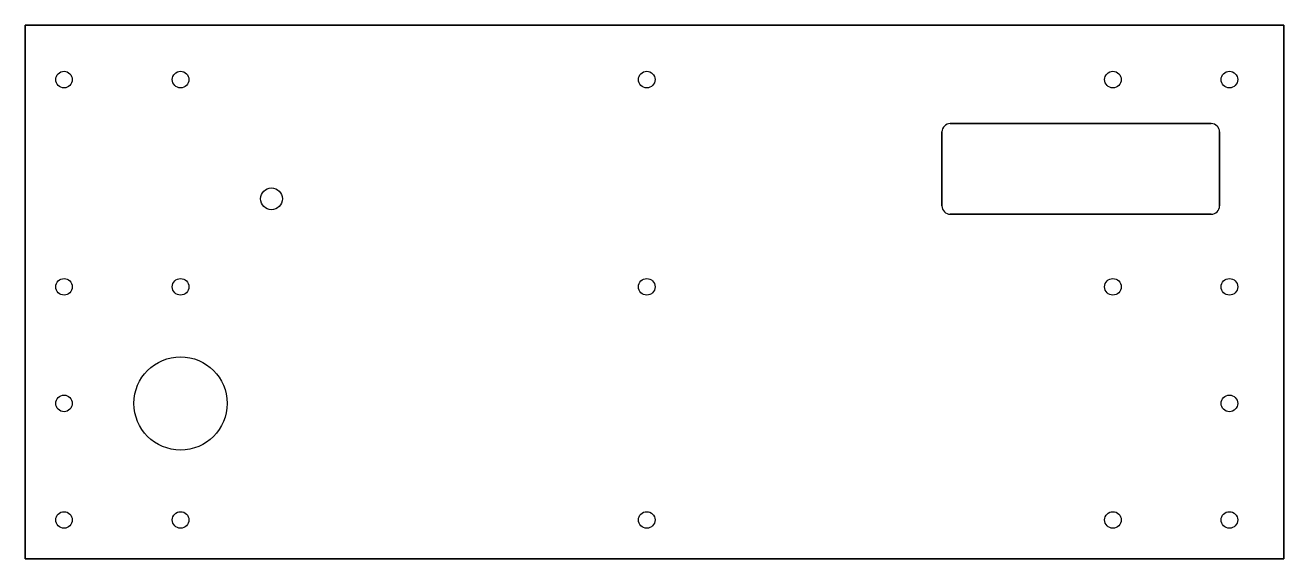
# Model space of a CAD drawing. Extents: x -234 to 9, y 53 to 156.
import ezdxf

# ---------------------------------------------------------------- set-up
doc = ezdxf.new("R2010")
doc.units = 0

msp = doc.modelspace()

# ---------------------------------------------------------------- linework, layer by layer
at = {"layer": 'layer0'}
for points in [[(-233.599, 155.979, -3), (9.401, 155.979, -3)], [(-233.599, 52.979, -3), (-233.599, 155.979, -3)], [(9.401, 155.979, 0), (-233.599, 155.979, 0)], [(-233.599, 155.979, 0), (-233.599, 52.979, 0)], [(9.401, 155.979, -3), (9.401, 52.979, -3)], [(9.401, 52.979, 0), (9.401, 155.979, 0)], [(-4.599, 136.979, -3), (-54.999, 136.979, -3)], [(-54.999, 136.979, 0), (-4.599, 136.979, 0)], [(-56.599, 135.379, -3), (-56.599, 121.079, -3)], [(-56.599, 121.079, 0), (-56.599, 135.379, 0)], [(-2.999, 121.079, -3), (-2.999, 135.379, -3)], [(-2.999, 135.379, 0), (-2.999, 121.079, 0)], [(-54.999, 119.479, -3), (-4.599, 119.479, -3)], [(-4.599, 119.479, 0), (-54.999, 119.479, 0)], [(9.401, 52.979, -3), (-233.599, 52.979, -3)], [(-233.599, 52.979, 0), (9.401, 52.979, 0)]]:
    msp.add_polyline3d(points, dxfattribs=at)
for centre, radius in [((-226.099, 145.479, -3), 1.6), ((-226.099, 145.479), 1.6), ((-203.599, 145.479, -3), 1.6), ((-203.599, 145.479), 1.6), ((-113.599, 145.479, -3), 1.6), ((-113.599, 145.479), 1.6), ((-23.599, 145.479, -3), 1.6), ((-23.599, 145.479), 1.6), ((-1.099, 145.479, -3), 1.6), ((-1.099, 145.479), 1.6), ((-186.049, 122.467, -3), 2.1), ((-186.049, 122.467), 2.1), ((-226.099, 105.479, -3), 1.6), ((-226.099, 105.479), 1.6), ((-203.599, 105.479, -3), 1.6), ((-203.599, 105.479), 1.6), ((-113.599, 105.479, -3), 1.6), ((-113.599, 105.479), 1.6), ((-23.599, 105.479, -3), 1.6), ((-23.599, 105.479), 1.6), ((-1.099, 105.479, -3), 1.6), ((-1.099, 105.479), 1.6), ((-203.599, 82.979, -3), 9), ((-203.599, 82.979), 9), ((-226.099, 82.979, -3), 1.6), ((-226.099, 82.979), 1.6), ((-1.099, 82.979, -3), 1.6), ((-1.099, 82.979), 1.6), ((-226.099, 60.479, -3), 1.6), ((-226.099, 60.479), 1.6), ((-203.599, 60.479, -3), 1.6), ((-203.599, 60.479), 1.6), ((-113.599, 60.479, -3), 1.6), ((-113.599, 60.479), 1.6), ((-23.599, 60.479, -3), 1.6), ((-23.599, 60.479), 1.6), ((-1.099, 60.479, -3), 1.6), ((-1.099, 60.479), 1.6)]:
    msp.add_circle(centre, radius, dxfattribs=at)
for centre, start, end in [((-54.999, 135.379, -3), 90, 180), ((-54.999, 135.379), 90, 180), ((-4.599, 135.379, -3), 0, 90), ((-4.599, 135.379), 0, 90), ((-54.999, 121.079, -3), 180, -90), ((-54.999, 121.079), 180, -90), ((-4.599, 121.079, -3), -90, 0), ((-4.599, 121.079), 270, 0)]:
    msp.add_arc(centre, 1.6, start, end, dxfattribs=at)

doc.saveas('drawing.dxf')
